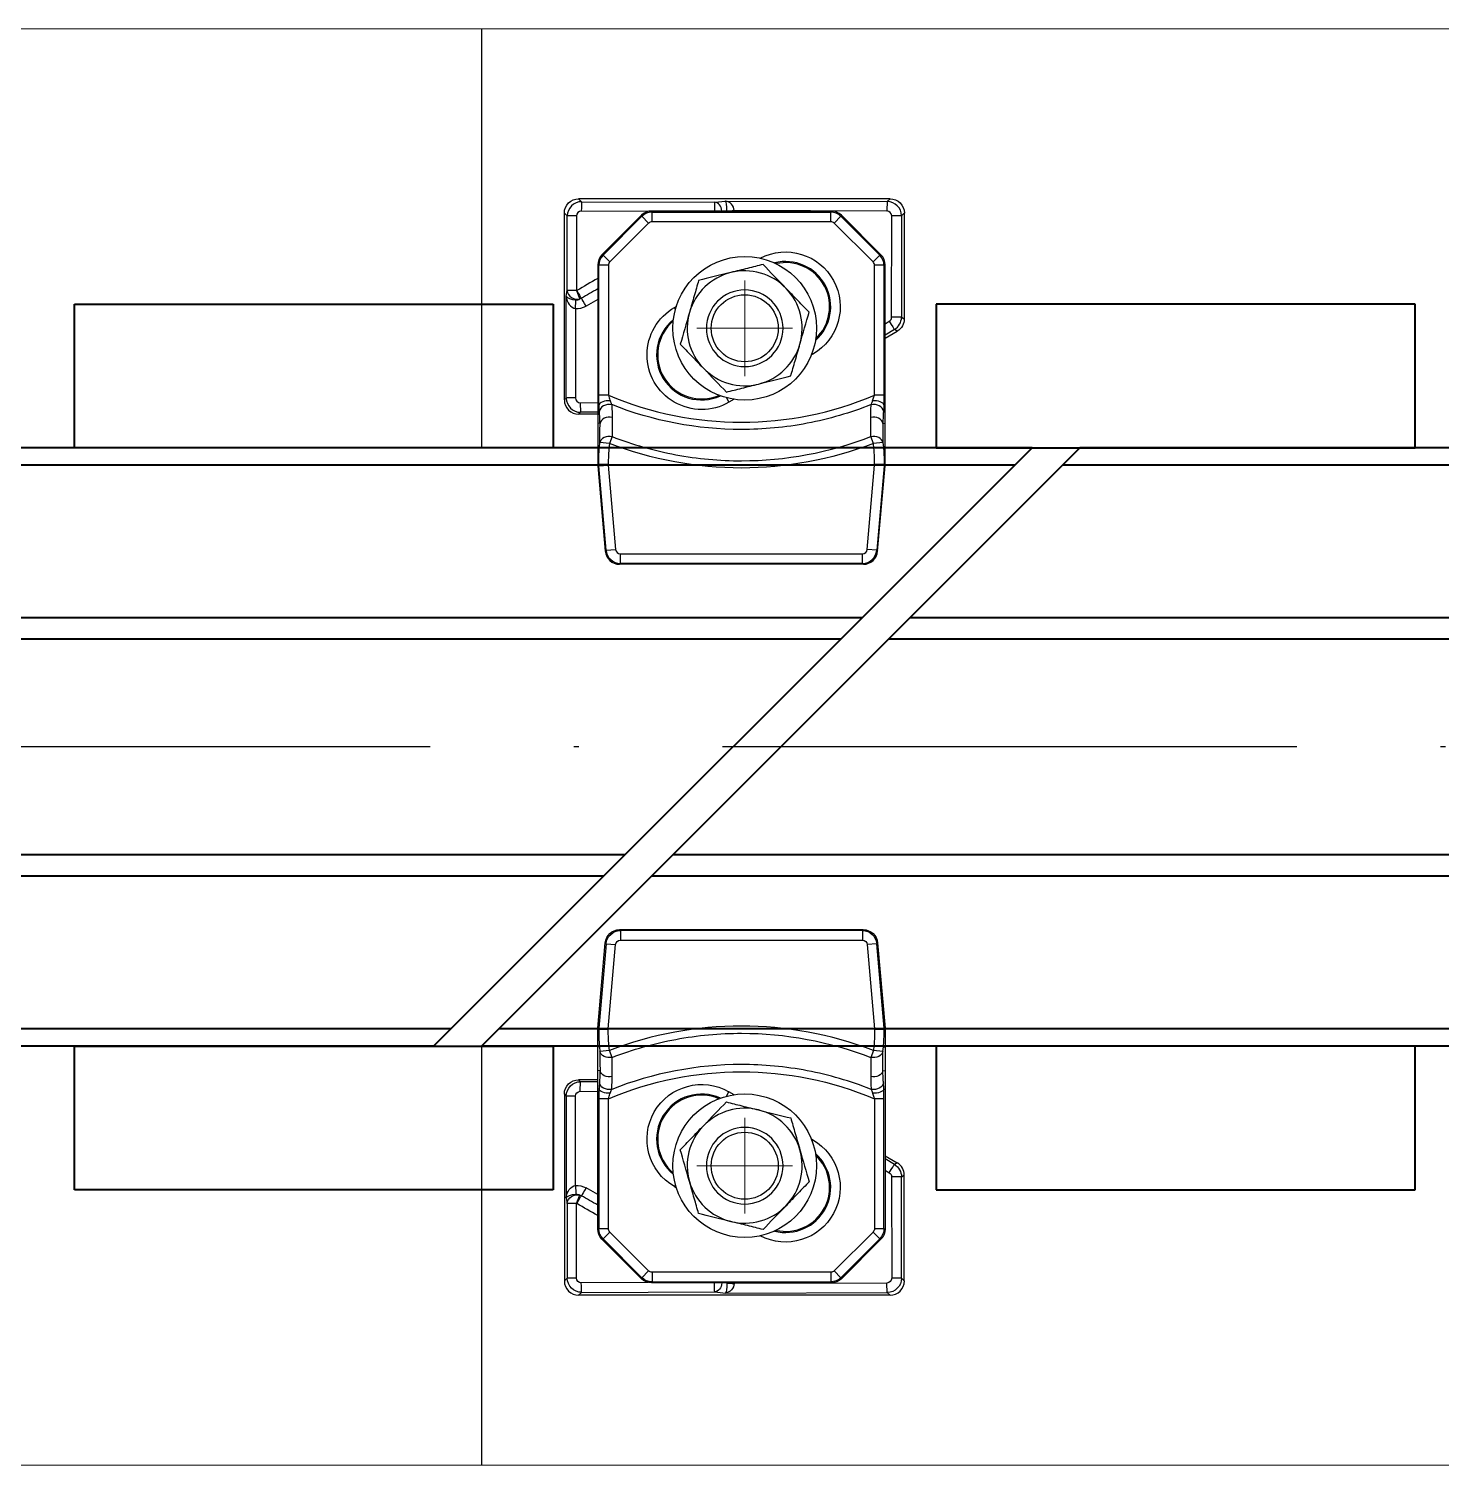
# Model space of a CAD drawing. Header units: centimetres. Extents: x 470464 to 524273, y 49611 to 59074.
# Drawn here: x 490090.29 to 490119.79, y 53542.56 to 53572.56 of the extents above; entities that cross this region are included whole.
import ezdxf

# ---------------------------------------------------------------- set-up
doc = ezdxf.new("R2010")
doc.units = ezdxf.units.CM
doc.header["$MEASUREMENT"] = 0
for name, pattern in [('1244_Aselsan_MIUM_3000$0$ACAD_ISO10W100', [18, 12, -3, 0, -3]), ('ACAD_ISO08W100', [36, 24, -3, 6, -3]), ('CHAIN', [0.3543, 0.2362, -0.0295, 0.0591, -0.0295]), ('XKITLINE00', [0])]:
    doc.linetypes.add(name, pattern=pattern)
for name, color, linetype, lineweight in [('1', 7, 'Continuous', 25), ('AAA_EKSEN', 1, 'ACAD_ISO08W100', 9), ('S-COLS-CONC', 4, 'Continuous', 40)]:
    doc.layers.add(name, color=color, linetype=linetype, lineweight=lineweight)

# ---------------------------------------------------------------- blocks, each defined once
blk = doc.blocks.new('K')
at = {"color": 2, "linetype": 'XKITLINE00', "lineweight": 0}
for p, q in [((490099.746, 45072.563), (490049.746, 45072.563)), ((490099.746, 45072.563), (490099.746, 45063.813)), ((490171.079, 45072.563), (490099.746, 45072.563)), ((490099.746, 45051.313), (490099.746, 45042.563)), ((490099.746, 45042.563), (490049.746, 45042.563)), ((490171.079, 45042.563), (490099.746, 45042.563))]:
    blk.add_line(p, q, dxfattribs=at)
at = {"color": 2}
for p, q in [((490099.746, 45072.563), (490099.746, 45063.813)), ((490099.746, 45051.313), (490099.746, 45042.563))]:
    blk.add_line(p, q, dxfattribs=at)
at = {"color": 2, "linetype": '1244_Aselsan_MIUM_3000$0$ACAD_ISO10W100'}
blk.add_line((490171.079, 45057.563), (490071.291, 45057.563), dxfattribs=at)
at = {"layer": '1', "color": 2, "linetype": 'Continuous'}
for p, q in [((490108.281, 45069.013), (490101.778, 45069.013)), ((490101.778, 45069.013), (490101.84, 45068.951)), ((490101.84, 45068.951), (490104.619, 45068.942)), ((490104.619, 45068.942), (490104.847, 45068.965)), ((490104.847, 45068.965), (490108.223, 45068.955)), ((490108.223, 45068.955), (490108.281, 45069.013)), ((490101.541, 45068.652), (490101.479, 45068.714)), ((490101.479, 45064.811), (490101.479, 45068.714)), ((490101.541, 45067.094), (490101.541, 45068.652)), ((490101.733, 45068.652), (490101.541, 45068.652)), ((490101.733, 45068.652), (490101.733, 45067.094)), ((490103.233, 45068.747), (490101.833, 45068.752)), ((490103.09, 45068.668), (490102.265, 45067.843)), ((490102.288, 45067.833), (490103.099, 45068.645)), ((490103.099, 45068.645), (490103.09, 45068.668)), ((490103.24, 45068.504), (490103.099, 45068.645)), ((490107.053, 45068.755), (490103.301, 45068.755)), ((490103.301, 45068.755), (490103.311, 45068.732)), ((490103.311, 45068.732), (490107.044, 45068.732)), ((490103.311, 45068.533), (490103.311, 45068.732)), ((490108.216, 45068.756), (490105.028, 45068.766)), ((490107.044, 45068.732), (490107.054, 45068.755)), ((490107.044, 45068.533), (490107.044, 45068.732)), ((490107.114, 45068.504), (490107.255, 45068.645)), ((490107.265, 45068.668), (490107.255, 45068.645)), ((490107.255, 45068.645), (490108.067, 45067.833)), ((490108.09, 45067.843), (490107.265, 45068.668)), ((490108.314, 45066.539), (490108.315, 45068.656)), ((490108.521, 45068.655), (490108.52, 45066.538)), ((490108.579, 45068.714), (490108.521, 45068.655)), ((490108.579, 45068.714), (490108.579, 45066.504)), ((490103.24, 45068.504), (490102.429, 45067.692)), ((490107.044, 45068.533), (490103.311, 45068.533)), ((490107.926, 45067.692), (490107.114, 45068.504)), ((490102.265, 45067.843), (490102.288, 45067.833)), ((490102.429, 45067.692), (490102.288, 45067.833)), ((490107.926, 45067.692), (490108.067, 45067.833)), ((490108.067, 45067.833), (490108.09, 45067.843)), ((490102.177, 45067.631), (490102.177, 45064.709)), ((490102.2, 45067.622), (490102.177, 45067.631)), ((490102.4, 45067.622), (490102.2, 45067.622)), ((490102.2, 45064.908), (490102.2, 45067.622)), ((490102.4, 45067.622), (490102.4, 45064.908)), ((490108.154, 45067.622), (490107.955, 45067.622)), ((490107.955, 45064.908), (490107.955, 45067.622)), ((490108.177, 45067.631), (490108.154, 45067.622)), ((490108.154, 45067.622), (490108.154, 45064.908)), ((490108.177, 45064.709), (490108.177, 45067.631)), ((490101.518, 45066.976), (490101.541, 45067.094)), ((490101.519, 45064.851), (490101.518, 45066.976)), ((490101.733, 45067.094), (490101.541, 45067.094)), ((490102.177, 45066.911), (490101.932, 45066.771)), ((490101.711, 45066.72), (490101.711, 45064.852)), ((490103.779, 45066.744), (490103.818, 45066.766)), ((490103.8, 45066.708), (490103.779, 45066.744)), ((490108.52, 45066.538), (490108.579, 45066.504)), ((490108.177, 45066.402), (490108.265, 45066.453)), ((490108.372, 45066.28), (490108.177, 45066.166)), ((490108.177, 45066.099), (490108.431, 45066.246)), ((490108.431, 45066.246), (490108.372, 45066.28)), ((490106.667, 45065.767), (490106.639, 45065.751)), ((490106.667, 45065.767), (490106.654, 45065.79)), ((490101.479, 45064.811), (490101.519, 45064.851)), ((490101.811, 45064.753), (490102.177, 45064.754)), ((490102.4, 45064.908), (490102.2, 45064.908)), ((490104.862, 45064.857), (490104.917, 45064.762)), ((490105.023, 45064.824), (490104.917, 45064.762)), ((490108.154, 45064.908), (490107.955, 45064.908)), ((490101.818, 45064.553), (490101.778, 45064.513)), ((490102.177, 45064.513), (490101.778, 45064.513)), ((490102.177, 45064.554), (490101.818, 45064.553)), ((490102.204, 45064.709), (490102.177, 45064.709)), ((490108.15, 45064.709), (490108.177, 45064.709)), ((490102.177, 45064.326), (490102.177, 45063.826)), ((490102.224, 45064.321), (490102.177, 45064.326)), ((490108.131, 45064.321), (490108.177, 45064.326)), ((490108.177, 45063.826), (490108.177, 45064.326)), ((490102.212, 45063.823), (490102.222, 45063.92)), ((490102.42, 45063.899), (490102.222, 45063.92)), ((490102.42, 45063.899), (490102.41, 45063.802)), ((490102.475, 45064.044), (490102.42, 45063.899)), ((490107.935, 45063.899), (490107.879, 45064.044)), ((490108.133, 45063.92), (490107.935, 45063.899)), ((490107.945, 45063.802), (490107.935, 45063.899)), ((490108.133, 45063.92), (490108.143, 45063.823)), ((490102.212, 45063.823), (490102.177, 45063.826)), ((490102.41, 45063.802), (490102.212, 45063.823)), ((490108.143, 45063.823), (490107.945, 45063.802)), ((490108.143, 45063.823), (490108.177, 45063.826)), ((490102.179, 45063.432), (490102.334, 45061.651)), ((490102.396, 45063.459), (490102.196, 45063.46)), ((490102.198, 45063.433), (490102.396, 45063.45)), ((490102.352, 45061.67), (490102.198, 45063.433)), ((490102.396, 45063.45), (490102.55, 45061.687)), ((490107.804, 45061.687), (490107.959, 45063.45)), ((490108.158, 45063.46), (490107.959, 45063.459)), ((490108.157, 45063.433), (490107.959, 45063.45)), ((490108.157, 45063.433), (490108.003, 45061.67)), ((490108.02, 45061.651), (490108.176, 45063.432)), ((490102.334, 45061.651), (490102.352, 45061.67)), ((490102.352, 45061.67), (490102.55, 45061.687)), ((490102.65, 45061.596), (490107.705, 45061.596)), ((490102.65, 45061.397), (490102.65, 45061.596)), ((490107.705, 45061.397), (490107.705, 45061.596)), ((490108.003, 45061.67), (490107.804, 45061.687)), ((490108.003, 45061.67), (490108.02, 45061.651)), ((490102.65, 45061.397), (490102.632, 45061.378)), ((490107.722, 45061.378), (490102.633, 45061.378)), ((490107.705, 45061.397), (490102.65, 45061.397)), ((490107.723, 45061.378), (490107.705, 45061.397)), ((490102.65, 45053.728), (490102.632, 45053.747)), ((490107.722, 45053.747), (490102.633, 45053.747)), ((490102.65, 45053.728), (490102.65, 45053.529)), ((490107.705, 45053.728), (490102.65, 45053.728)), ((490107.723, 45053.747), (490107.705, 45053.728)), ((490107.705, 45053.728), (490107.705, 45053.529)), ((490102.179, 45051.693), (490102.334, 45053.474)), ((490102.352, 45053.455), (490102.198, 45051.692)), ((490102.334, 45053.474), (490102.352, 45053.455)), ((490102.352, 45053.455), (490102.55, 45053.438)), ((490102.396, 45051.675), (490102.55, 45053.438)), ((490102.65, 45053.529), (490107.705, 45053.529)), ((490108.003, 45053.455), (490107.804, 45053.438)), ((490107.804, 45053.438), (490107.959, 45051.675)), ((490108.003, 45053.455), (490108.02, 45053.474)), ((490108.157, 45051.692), (490108.003, 45053.455)), ((490108.02, 45053.474), (490108.176, 45051.693)), ((490102.396, 45051.666), (490102.196, 45051.665)), ((490102.198, 45051.692), (490102.396, 45051.675)), ((490108.157, 45051.692), (490107.959, 45051.675)), ((490108.158, 45051.665), (490107.959, 45051.666)), ((490102.212, 45051.303), (490102.177, 45051.299)), ((490102.177, 45050.8), (490102.177, 45051.299)), ((490102.41, 45051.323), (490102.212, 45051.303)), ((490102.212, 45051.303), (490102.222, 45051.205)), ((490102.42, 45051.226), (490102.41, 45051.323)), ((490107.945, 45051.323), (490107.935, 45051.226)), ((490108.143, 45051.303), (490107.945, 45051.323)), ((490108.133, 45051.205), (490108.143, 45051.303)), ((490108.143, 45051.303), (490108.177, 45051.299)), ((490108.177, 45051.299), (490108.177, 45050.8)), ((490102.42, 45051.226), (490102.222, 45051.205)), ((490102.475, 45051.081), (490102.42, 45051.226)), ((490107.935, 45051.226), (490107.879, 45051.081)), ((490108.133, 45051.205), (490107.935, 45051.226)), ((490102.224, 45050.804), (490102.177, 45050.8)), ((490108.131, 45050.804), (490108.177, 45050.8)), ((490102.177, 45050.613), (490101.778, 45050.613)), ((490101.818, 45050.573), (490101.778, 45050.613)), ((490101.811, 45050.372), (490102.177, 45050.371)), ((490102.177, 45050.571), (490101.818, 45050.573)), ((490102.177, 45047.494), (490102.177, 45050.417)), ((490102.204, 45050.417), (490102.177, 45050.417)), ((490104.862, 45050.268), (490104.917, 45050.363)), ((490105.023, 45050.301), (490104.917, 45050.363)), ((490108.15, 45050.417), (490108.177, 45050.417)), ((490108.177, 45050.417), (490108.177, 45047.494)), ((490101.479, 45050.314), (490101.519, 45050.274)), ((490101.479, 45050.314), (490101.479, 45046.411)), ((490101.519, 45050.274), (490101.518, 45048.149)), ((490101.711, 45048.406), (490101.711, 45050.273)), ((490102.4, 45050.217), (490102.2, 45050.217)), ((490102.2, 45050.217), (490102.2, 45047.503)), ((490102.4, 45047.503), (490102.4, 45050.217)), ((490108.154, 45050.217), (490107.955, 45050.217)), ((490107.955, 45050.217), (490107.955, 45047.503)), ((490108.154, 45047.503), (490108.154, 45050.217)), ((490106.667, 45049.358), (490106.639, 45049.374)), ((490106.667, 45049.358), (490106.654, 45049.335)), ((490108.177, 45049.026), (490108.431, 45048.879)), ((490108.372, 45048.845), (490108.177, 45048.959)), ((490108.431, 45048.879), (490108.372, 45048.845)), ((490108.177, 45048.723), (490108.265, 45048.672)), ((490108.314, 45048.586), (490108.315, 45046.469)), ((490108.52, 45048.587), (490108.579, 45048.621)), ((490108.521, 45046.47), (490108.52, 45048.587)), ((490108.579, 45046.411), (490108.579, 45048.621)), ((490102.177, 45048.214), (490101.932, 45048.354)), ((490103.8, 45048.418), (490103.779, 45048.381)), ((490103.779, 45048.381), (490103.818, 45048.359)), ((490101.518, 45048.149), (490101.541, 45048.031)), ((490101.541, 45048.031), (490101.541, 45046.473)), ((490101.733, 45048.031), (490101.541, 45048.031)), ((490101.733, 45046.473), (490101.733, 45048.031)), ((490102.2, 45047.503), (490102.177, 45047.494)), ((490102.4, 45047.503), (490102.2, 45047.503)), ((490102.429, 45047.433), (490102.288, 45047.292)), ((490103.24, 45046.621), (490102.429, 45047.433)), ((490107.926, 45047.433), (490107.114, 45046.621)), ((490107.926, 45047.433), (490108.067, 45047.292)), ((490108.154, 45047.503), (490107.955, 45047.503)), ((490108.177, 45047.494), (490108.154, 45047.503)), ((490102.265, 45047.282), (490102.288, 45047.292)), ((490103.09, 45046.458), (490102.265, 45047.282)), ((490102.288, 45047.292), (490103.099, 45046.48)), ((490107.255, 45046.48), (490108.067, 45047.292)), ((490108.09, 45047.282), (490107.265, 45046.458)), ((490108.067, 45047.292), (490108.09, 45047.282)), ((490101.541, 45046.473), (490101.479, 45046.411)), ((490101.733, 45046.473), (490101.541, 45046.473)), ((490103.099, 45046.48), (490103.09, 45046.457)), ((490103.24, 45046.621), (490103.099, 45046.48)), ((490107.044, 45046.592), (490103.311, 45046.592)), ((490103.311, 45046.592), (490103.311, 45046.393)), ((490107.044, 45046.592), (490107.044, 45046.393)), ((490107.114, 45046.621), (490107.255, 45046.48)), ((490107.265, 45046.457), (490107.255, 45046.48)), ((490108.579, 45046.411), (490108.521, 45046.47)), ((490101.778, 45046.113), (490101.84, 45046.174)), ((490103.233, 45046.378), (490101.833, 45046.374)), ((490101.84, 45046.174), (490104.619, 45046.183)), ((490103.301, 45046.37), (490103.311, 45046.393)), ((490107.053, 45046.37), (490103.301, 45046.37)), ((490103.311, 45046.393), (490107.044, 45046.393)), ((490104.619, 45046.183), (490104.847, 45046.16)), ((490104.847, 45046.16), (490108.223, 45046.171)), ((490108.216, 45046.369), (490105.028, 45046.359)), ((490107.044, 45046.393), (490107.054, 45046.37)), ((490108.223, 45046.171), (490108.281, 45046.113)), ((490108.281, 45046.113), (490101.778, 45046.113))]:
    blk.add_line(p, q, dxfattribs=at)
for centre, radius in [((490105.246, 45066.307), 1.5), ((490105.246, 45066.307), 0.7), ((490105.246, 45048.818), 1.5), ((490105.246, 45048.818), 0.7)]:
    blk.add_circle(centre, radius, dxfattribs=at)
at = {"layer": '1', "color": 2, "linetype": 'Continuous', "extrusion": (0, 0, -1)}
for centre in [(-490105.246, 45066.307), (-490105.246, 45048.818)]:
    blk.add_circle(centre, 0.8, dxfattribs=at)
for centre, start, end in [((-490106.098, 45066.758), 62.5283, 240.1461), ((-490104.348, 45065.753), 240.1461, 60.1461), ((-490104.348, 45049.372), 299.8539, 119.8539), ((-490106.098, 45048.367), 119.8539, 297.4717)]:
    blk.add_arc(centre, 1.142, start, end, dxfattribs=at)
at = {"layer": '1', "color": 2, "linetype": 'Continuous'}
for centre, radius, start, end in [((490105.246, 45066.307), 1.2, 104, 164), ((490105.246, 45066.307), 1.2, 44, 104), ((490106.098, 45066.758), 0.943, 311.537, 104.1742), ((490106.098, 45066.758), 0.92, 313.323, 102.3911), ((490105.246, 45066.307), 1.2, 344, 44), ((490105.246, 45066.307), 1.2, 164, 224), ((490104.348, 45065.753), 0.943, 128.8258, 294.5326), ((490104.348, 45065.753), 0.92, 130.2855, 293.0729), ((490105.246, 45066.307), 1.2, 284, 344), ((490105.246, 45066.307), 1.2, 224, 284), ((490104.348, 45049.372), 0.943, 65.4674, 231.1742), ((490104.348, 45049.372), 0.92, 66.9271, 229.7145), ((490105.246, 45048.818), 1.2, 76, 136), ((490105.246, 45048.818), 1.2, 16, 76), ((490105.246, 45048.818), 1.2, 136, 196), ((490105.246, 45048.818), 1.2, 316, 16), ((490106.098, 45048.367), 0.943, 255.8258, 48.463), ((490106.098, 45048.367), 0.92, 257.6089, 46.677), ((490105.246, 45048.818), 1.2, 196, 256), ((490105.246, 45048.818), 1.2, 256, 316)]:
    blk.add_arc(centre, radius, start, end, dxfattribs=at)
at = {"layer": '1', "color": 2, "linetype": 'Continuous', "extrusion": (0, 0, -1)}
for centre, major_axis, ratio, start_param, end_param in [((490101.781, 45068.711), (0.214, -0.214), 0.992433, 2.359993, 3.923193), ((490108.278, 45068.711), (0.214, 0.214), 0.992433, 5.501585, 7.064785), ((490108.278, 45066.506), (0.261, -0.15), 0.994945, 5.763279, 6.803091), ((490105.177, 45072.456), (0, -9.067), 0.918737, 5.945855, 6.620515), ((490102.634, 45053.446), (0.204, -0.222), 0.995811, 2.403309, 3.879876), ((490102.65, 45053.429), (0.221, 0.203), 0.997694, 3.974105, 5.450673), ((490107.705, 45053.429), (0.221, -0.203), 0.997694, 3.974105, 5.450673), ((490107.721, 45053.446), (0.204, 0.222), 0.995811, 5.544902, 7.021469), ((490102.65, 45053.429), (0.068, -0.0742), 0.993033, 2.403309, 3.879876), ((490107.705, 45053.429), (-0.068, -0.0742), 0.993033, 2.403309, 3.879876), ((490102.42, 45051.226), (0.2, 0.001), 0.752836, 1.294298, 3.008789), ((490105.177, 45042.376), (0, 8.405), 0.918737, 5.915201, 6.65117), ((490107.935, 45051.226), (0.2, -0.001), 0.752836, 0.132804, 1.847295), ((490102.422, 45050.825), (0.2, 0.001), 0.752479, 1.288631, 3.008872), ((490107.933, 45050.825), (0.2, -0.001), 0.752479, 0.132721, 1.852962), ((490101.781, 45050.311), (0.214, -0.214), 0.992433, 2.359993, 3.923193), ((490101.819, 45050.273), (0.267, 0.138), 0.998031, 3.623062, 5.186262), ((490101.812, 45050.272), (0.0819, -0.0592), 0.989251, 2.52068, 4.08388), ((490101.818, 45050.373), (0.001, 0.2), 0.034627, 4.708031, 6.195866), ((490102.404, 45050.417), (0.2, -0.008), 0.422896, 1.380478, 3.045264), ((490102.411, 45050.557), (0.199, -0.014), 0.74106, 1.22626, 3.011378), ((490107.944, 45050.557), (0.199, 0.014), 0.74106, 0.130215, 1.915333), ((490107.951, 45050.417), (0.2, 0.008), 0.422896, 0.096328, 1.761115), ((490101.718, 45050.274), (-0.2, 0), 0.004269, 4.747034, 6.195918), ((490108.272, 45048.673), (0.101, 0.173), 0.027764, 4.691233, 6.195885), ((490108.221, 45048.586), (0.128, -0.271), 0.997202, 4.110755, 5.150568), ((490108.214, 45048.586), (0.0667, 0.0748), 0.997721, 6.084759, 7.124571), ((490108.321, 45048.587), (0.2, 0), 0.004243, 0.087267, 1.605444), ((490101.718, 45048.149), (0.042, 0.256), 0.76271, 4.58737, 6.036255), ((490101.76, 45047.968), (0.115, -0.426), 0.905428, 3.310168, 3.875491), ((490101.704, 45048.405), (-0.016, 0.199), 0.034866, 1.569261, 2.70958), ((490101.926, 45048.353), (0.099, 0.174), 0.027964, 1.549906, 2.758993), ((490101.718, 45048.149), (0.201, 0.012), 0.369521, 3.302192, 4.751077), ((490101.74, 45048.031), (0.196, 0.038), 0.907507, 3.350606, 5.211047), ((490101.753, 45047.967), (0.061, -0.253), 0.768803, 3.289543, 3.701099), ((490101.74, 45048.031), (0.071, 0.187), 0.032625, 4.699988, 5.905162), ((490101.745, 45048.029), (0.099, 0.174), 0.030283, 4.695034, 5.900559), ((490154.983, 45018.005), (148.541, -84.962), 0.002337, 1.9329, 1.936067), ((490154.988, 45018.006), (148.546, -84.96), 0.001169, 1.933599, 1.936064), ((490102.478, 45047.494), (0.278, 0.115), 0.997326, 2.750469, 3.532716), ((490102.5, 45047.504), (0.115, -0.277), 0.998522, 1.179673, 1.96192), ((490102.5, 45047.504), (-0.0928, -0.0384), 0.995546, 5.892062, 6.674309), ((490107.855, 45047.504), (0.0928, -0.0384), 0.995546, 5.892062, 6.674309), ((490107.855, 45047.504), (0.115, 0.277), 0.998522, 1.179673, 1.96192), ((490107.877, 45047.494), (0.278, -0.115), 0.997326, 5.892062, 6.674309), ((490101.841, 45046.474), (0.266, -0.139), 0.998207, 1.09196, 2.65516), ((490101.834, 45046.474), (0.0807, 0.0609), 0.988978, 2.219923, 3.783123), ((490103.302, 45046.671), (0.115, 0.278), 0.997326, 2.750469, 3.532716), ((490103.311, 45046.693), (0.277, -0.115), 0.998522, 1.179673, 1.96192), ((490103.311, 45046.693), (-0.0384, -0.0928), 0.995546, 5.892062, 6.674309), ((490107.044, 45046.693), (-0.0384, 0.0928), 0.995546, 2.750469, 3.532716), ((490107.044, 45046.693), (0.277, 0.115), 0.998522, 1.179673, 1.96192), ((490107.053, 45046.671), (0.115, -0.278), 0.997326, 5.892062, 6.674309), ((490108.215, 45046.469), (0.0469, -0.0889), 0.994028, 5.200197, 6.763397), ((490108.222, 45046.47), (0.175, 0.243), 0.996422, 0.949848, 2.513048), ((490108.322, 45046.47), (0.2, 0), 0.004243, 0.087267, 1.605444), ((490101.84, 45046.374), (-0.001, 0.2), 0.034899, 3.228912, 4.712496), ((490104.619, 45046.382), (-0.001, 0.2), 0.034899, 3.228912, 4.651252), ((490104.619, 45046.382), (-0.02, -0.199), 0.74823, 4.69971, 6.151435), ((490104.847, 45046.36), (0.003, 0.201), 0.124494, 1.540952, 3.020281), ((490104.847, 45046.36), (0.076, 0.188), 0.878606, 1.230281, 2.70961), ((490105.021, 45046.358), (0.2, -0.008), 0.005639, 3.866293, 4.746837), ((490104.511, 45046.394), (0.516, -0.056), 0.770786, 6.203754, 6.230389), ((490108.223, 45046.37), (0.001, -0.2), 0.034652, 0.087319, 1.566648)]:
    blk.add_ellipse(centre, major_axis=major_axis, ratio=ratio, start_param=start_param, end_param=end_param, dxfattribs=at)
at = {"layer": '1', "color": 2, "linetype": 'Continuous'}
for centre, major_axis, ratio, start_param, end_param in [((490101.841, 45068.651), (0.266, 0.139), 0.998207, 1.09196, 2.65516), ((490101.84, 45068.752), (-0.001, -0.2), 0.034899, 3.228912, 4.712496), ((490104.619, 45068.743), (-0.001, -0.2), 0.034899, 3.228912, 4.651252), ((490104.619, 45068.743), (-0.02, 0.199), 0.74823, 4.69971, 6.151435), ((490104.847, 45068.766), (0.076, -0.188), 0.878606, 1.230281, 2.70961), ((490104.847, 45068.766), (0.003, -0.201), 0.124494, 1.540952, 3.020281), ((490108.223, 45068.755), (0.001, 0.2), 0.034652, 0.087319, 1.566648), ((490108.222, 45068.655), (0.175, -0.243), 0.996422, 0.949848, 2.513048), ((490101.834, 45068.651), (0.0807, -0.0609), 0.988978, 2.219923, 3.783123), ((490103.302, 45068.455), (0.115, -0.278), 0.997326, 2.750469, 3.532716), ((490103.311, 45068.433), (0.277, 0.115), 0.998522, 1.179673, 1.96192), ((490105.021, 45068.767), (0.2, 0.008), 0.005639, 3.866293, 4.746837), ((490104.511, 45068.731), (0.516, 0.056), 0.770786, 6.203754, 6.230389), ((490107.044, 45068.433), (0.277, -0.115), 0.998522, 1.179673, 1.96192), ((490107.053, 45068.455), (0.115, 0.278), 0.997326, 5.892062, 6.674309), ((490108.215, 45068.656), (0.0469, 0.0889), 0.994028, 5.200197, 6.763397), ((490108.322, 45068.655), (0.2, 0), 0.004243, 0.087267, 1.605444), ((490103.311, 45068.433), (-0.0384, 0.0928), 0.995546, 5.892062, 6.674309), ((490107.044, 45068.433), (-0.0384, -0.0928), 0.995546, 2.750469, 3.532716), ((490102.478, 45067.631), (0.278, -0.115), 0.997326, 2.750469, 3.532716), ((490102.5, 45067.622), (0.115, 0.277), 0.998522, 1.179673, 1.96192), ((490107.855, 45067.622), (0.115, -0.277), 0.998522, 1.179673, 1.96192), ((490107.877, 45067.631), (0.278, 0.115), 0.997326, 5.892062, 6.674309), ((490102.5, 45067.622), (-0.0928, 0.0384), 0.995546, 5.892062, 6.674309), ((490107.855, 45067.622), (0.0928, 0.0384), 0.995546, 5.892062, 6.674309), ((490154.983, 45097.12), (148.541, 84.962), 0.002337, 1.9329, 1.936067), ((490101.718, 45066.976), (0.042, -0.256), 0.76271, 4.58737, 6.036255), ((490101.718, 45066.976), (0.201, -0.012), 0.369521, 3.302192, 4.751077), ((490101.74, 45067.094), (0.196, -0.038), 0.907507, 3.350606, 5.211047), ((490101.704, 45066.72), (-0.016, -0.199), 0.034866, 1.569261, 2.70958), ((490101.753, 45067.158), (0.061, 0.253), 0.768803, 3.289543, 3.701099), ((490101.74, 45067.094), (0.071, -0.187), 0.032625, 4.699988, 5.905162), ((490101.745, 45067.096), (0.099, -0.174), 0.030283, 4.695034, 5.900559), ((490154.988, 45097.119), (148.546, 84.96), 0.001169, 1.933599, 1.936064), ((490101.926, 45066.772), (0.099, -0.174), 0.027964, 1.549906, 2.758993), ((490101.76, 45067.157), (0.115, 0.426), 0.905428, 3.310168, 3.875491), ((490108.214, 45066.54), (0.0667, -0.0748), 0.997721, 6.084759, 7.124571), ((490108.321, 45066.538), (0.2, 0), 0.004243, 0.087267, 1.605444), ((490108.221, 45066.539), (0.128, 0.271), 0.997202, 4.110755, 5.150568), ((490108.272, 45066.452), (0.101, -0.173), 0.027764, 4.691233, 6.195885), ((490101.781, 45064.814), (0.214, 0.214), 0.992433, 2.359993, 3.923193), ((490101.718, 45064.851), (-0.2, 0), 0.004269, 4.747034, 6.195918), ((490101.819, 45064.852), (0.267, -0.138), 0.998031, 3.623062, 5.186262), ((490101.812, 45064.853), (0.0819, 0.0592), 0.989251, 2.52068, 4.08388), ((490101.818, 45064.752), (0.001, -0.2), 0.034627, 4.708031, 6.195866), ((490102.404, 45064.709), (0.2, 0.008), 0.422896, 1.380478, 3.045264), ((490105.177, 45072.75), (0, -8.405), 0.918737, 5.915201, 6.65117), ((490107.951, 45064.709), (0.2, -0.008), 0.422896, 0.096328, 1.761115), ((490102.411, 45064.568), (0.199, 0.014), 0.74106, 1.22626, 3.011378), ((490102.422, 45064.3), (0.2, -0.001), 0.752479, 1.288631, 3.008872), ((490107.933, 45064.3), (0.2, 0.001), 0.752479, 0.132721, 1.852962), ((490107.944, 45064.568), (0.199, -0.014), 0.74106, 0.130215, 1.915333), ((490102.42, 45063.899), (0.2, -0.001), 0.752836, 1.294298, 3.008789), ((490107.935, 45063.899), (0.2, 0.001), 0.752836, 0.132804, 1.847295), ((490102.634, 45061.679), (0.204, 0.222), 0.995811, 2.403309, 3.879876), ((490102.65, 45061.697), (0.221, -0.203), 0.997694, 3.974105, 5.450673), ((490102.65, 45061.697), (0.068, 0.0742), 0.993033, 2.403309, 3.879876), ((490107.705, 45061.697), (-0.068, 0.0742), 0.993033, 2.403309, 3.879876), ((490107.705, 45061.697), (0.221, 0.203), 0.997694, 3.974105, 5.450673), ((490107.721, 45061.679), (0.204, -0.222), 0.995811, 5.544902, 7.021469), ((490105.177, 45042.669), (0, 9.067), 0.918737, 5.945855, 6.620515), ((490108.278, 45048.619), (0.261, 0.15), 0.994945, 5.763279, 6.803091), ((490101.781, 45046.414), (0.214, 0.214), 0.992433, 2.359993, 3.923193), ((490108.278, 45046.414), (0.214, -0.214), 0.992433, 5.501585, 7.064785)]:
    blk.add_ellipse(centre, major_axis=major_axis, ratio=ratio, start_param=start_param, end_param=end_param, dxfattribs=at)
for points, weights in [([(490103.09, 45068.668), (490103.09, 45068.668), (490103.09, 45068.668)], [0.500000031836, 0.499999968164, 0.500000031836]), ([(490103.301, 45068.755), (490103.301, 45068.755), (490103.301, 45068.755)], [0.500000031229, 0.499999968771, 0.500000031229]), ([(490107.054, 45068.755), (490107.053, 45068.755), (490107.053, 45068.755)], [0.500000031722, 0.499999968278, 0.500000031722]), ([(490107.265, 45068.668), (490107.265, 45068.668), (490107.265, 45068.668)], [0.500000032004, 0.499999967996, 0.500000032004]), ([(490102.265, 45067.843), (490102.265, 45067.843), (490102.265, 45067.843)], [0.500000031966, 0.499999968034, 0.500000031966]), ([(490108.09, 45067.843), (490108.09, 45067.843), (490108.09, 45067.843)], [0.500000032286, 0.499999967714, 0.500000032286]), ([(490102.177, 45067.631), (490102.177, 45067.631), (490102.177, 45067.631)], [0.500000031519, 0.499999968481, 0.500000031519]), ([(490108.177, 45067.631), (490108.177, 45067.631), (490108.177, 45067.631)], [0.500000031564, 0.499999968436, 0.500000031564]), ([(490102.334, 45061.651), (490102.334, 45061.651), (490102.334, 45061.651)], [0.500000154962, 0.499999845038, 0.500000154962]), ([(490108.02, 45061.651), (490108.02, 45061.651), (490108.02, 45061.651)], [0.500000154951, 0.499999845049, 0.500000154951]), ([(490102.632, 45061.378), (490102.632, 45061.378), (490102.633, 45061.378)], [0.500000154938, 0.499999845062, 0.500000154938]), ([(490107.722, 45061.378), (490107.722, 45061.378), (490107.723, 45061.378)], [0.500000154953, 0.499999845047, 0.500000154953]), ([(490102.632, 45053.747), (490102.632, 45053.747), (490102.633, 45053.747)], [0.500000154938, 0.499999845062, 0.500000154938]), ([(490107.722, 45053.747), (490107.722, 45053.747), (490107.723, 45053.747)], [0.500000154953, 0.499999845047, 0.500000154953]), ([(490102.334, 45053.474), (490102.334, 45053.474), (490102.334, 45053.474)], [0.500000154962, 0.499999845038, 0.500000154962]), ([(490108.02, 45053.474), (490108.02, 45053.474), (490108.02, 45053.474)], [0.500000154951, 0.499999845049, 0.500000154951]), ([(490102.177, 45047.494), (490102.177, 45047.494), (490102.177, 45047.494)], [0.500000031519, 0.499999968481, 0.500000031519]), ([(490108.177, 45047.494), (490108.177, 45047.494), (490108.177, 45047.494)], [0.500000031564, 0.499999968436, 0.500000031564]), ([(490102.265, 45047.282), (490102.265, 45047.282), (490102.265, 45047.282)], [0.500000031966, 0.499999968034, 0.500000031966]), ([(490108.09, 45047.282), (490108.09, 45047.282), (490108.09, 45047.282)], [0.500000032286, 0.499999967714, 0.500000032286]), ([(490103.09, 45046.457), (490103.09, 45046.458), (490103.09, 45046.458)], [0.500000031836, 0.499999968164, 0.500000031836]), ([(490107.265, 45046.458), (490107.265, 45046.458), (490107.265, 45046.457)], [0.500000032004, 0.499999967996, 0.500000032004]), ([(490103.301, 45046.37), (490103.301, 45046.37), (490103.301, 45046.37)], [0.500000031229, 0.499999968771, 0.500000031229]), ([(490107.054, 45046.37), (490107.053, 45046.37), (490107.053, 45046.37)], [0.500000031722, 0.499999968278, 0.500000031722])]:
    blk.add_rational_spline(points, weights, degree=2, dxfattribs=at)
for points in [[(490104.955, 45067.472), (490104.721, 45067.413), (490104.492, 45067.356), (490104.283, 45067.304)], [(490106.109, 45067.141), (490105.941, 45067.315), (490105.777, 45067.485), (490105.628, 45067.639)], [(490101.733, 45067.094), (490101.735, 45067.094), (490101.736, 45067.095), (490101.738, 45067.096)], [(490101.835, 45066.934), (490101.825, 45066.928), (490101.815, 45066.923), (490101.804, 45066.919)], [(490104.092, 45066.638), (490104.025, 45066.405), (490103.96, 45066.179), (490103.901, 45065.972)], [(490106.399, 45065.977), (490106.466, 45066.209), (490106.531, 45066.436), (490106.59, 45066.642)], [(490104.382, 45065.474), (490104.551, 45065.3), (490104.714, 45065.13), (490104.864, 45064.975)], [(490105.536, 45065.143), (490105.771, 45065.201), (490106, 45065.259), (490106.208, 45065.311)], [(490102.204, 45064.709), (490102.202, 45064.771), (490102.2, 45064.838), (490102.2, 45064.908)], [(490102.222, 45063.92), (490102.223, 45064.054), (490102.223, 45064.187), (490102.224, 45064.321)], [(490108.131, 45064.321), (490108.132, 45064.187), (490108.132, 45064.054), (490108.133, 45063.92)], [(490102.177, 45063.459), (490102.184, 45063.459), (490102.19, 45063.46), (490102.196, 45063.46)], [(490102.177, 45063.458), (490102.177, 45063.459), (490102.177, 45063.459), (490102.177, 45063.459)], [(490102.179, 45063.433), (490102.178, 45063.441), (490102.177, 45063.45), (490102.177, 45063.458)], [(490102.198, 45063.433), (490102.191, 45063.433), (490102.185, 45063.432), (490102.179, 45063.432)], [(490102.179, 45063.432), (490102.179, 45063.432), (490102.179, 45063.432), (490102.179, 45063.433)], [(490102.198, 45063.433), (490102.197, 45063.442), (490102.196, 45063.451), (490102.196, 45063.46)], [(490102.396, 45063.459), (490102.396, 45063.456), (490102.396, 45063.453), (490102.396, 45063.45)], [(490107.959, 45063.45), (490107.959, 45063.453), (490107.959, 45063.456), (490107.959, 45063.459)], [(490108.158, 45063.46), (490108.158, 45063.451), (490108.158, 45063.442), (490108.157, 45063.433)], [(490108.158, 45063.46), (490108.165, 45063.46), (490108.171, 45063.459), (490108.177, 45063.459)], [(490108.177, 45063.458), (490108.177, 45063.45), (490108.177, 45063.441), (490108.176, 45063.433)], [(490108.176, 45063.433), (490108.176, 45063.432), (490108.176, 45063.432), (490108.176, 45063.432)], [(490108.177, 45063.459), (490108.177, 45063.459), (490108.177, 45063.459), (490108.177, 45063.458)], [(490102.179, 45051.693), (490102.178, 45051.684), (490102.177, 45051.676), (490102.177, 45051.667)], [(490102.177, 45051.667), (490102.177, 45051.667), (490102.177, 45051.666), (490102.177, 45051.666)], [(490102.177, 45051.666), (490102.184, 45051.666), (490102.19, 45051.665), (490102.196, 45051.665)], [(490102.198, 45051.692), (490102.191, 45051.692), (490102.185, 45051.693), (490102.179, 45051.693)], [(490102.179, 45051.693), (490102.179, 45051.693), (490102.179, 45051.693), (490102.179, 45051.693)], [(490102.198, 45051.692), (490102.197, 45051.683), (490102.196, 45051.674), (490102.196, 45051.665)], [(490102.396, 45051.666), (490102.396, 45051.669), (490102.396, 45051.672), (490102.396, 45051.675)], [(490107.959, 45051.675), (490107.959, 45051.672), (490107.959, 45051.669), (490107.959, 45051.666)], [(490108.158, 45051.665), (490108.158, 45051.674), (490108.158, 45051.683), (490108.157, 45051.692)], [(490108.158, 45051.665), (490108.165, 45051.665), (490108.171, 45051.666), (490108.177, 45051.666)], [(490108.177, 45051.667), (490108.177, 45051.676), (490108.177, 45051.684), (490108.176, 45051.693)], [(490108.176, 45051.693), (490108.176, 45051.693), (490108.176, 45051.693), (490108.176, 45051.693)], [(490108.177, 45051.666), (490108.177, 45051.666), (490108.177, 45051.667), (490108.177, 45051.667)], [(490102.222, 45051.205), (490102.223, 45051.072), (490102.223, 45050.938), (490102.224, 45050.804)], [(490108.131, 45050.804), (490108.132, 45050.938), (490108.132, 45051.072), (490108.133, 45051.205)], [(490102.204, 45050.417), (490102.202, 45050.354), (490102.2, 45050.287), (490102.2, 45050.217)], [(490104.382, 45049.651), (490104.551, 45049.826), (490104.714, 45049.995), (490104.864, 45050.15)], [(490105.536, 45049.982), (490105.771, 45049.924), (490106, 45049.867), (490106.208, 45049.815)], [(490104.092, 45048.487), (490104.025, 45048.72), (490103.96, 45048.946), (490103.901, 45049.153)], [(490106.399, 45049.149), (490106.466, 45048.916), (490106.531, 45048.689), (490106.59, 45048.483)], [(490101.733, 45048.031), (490101.735, 45048.031), (490101.736, 45048.03), (490101.738, 45048.029)], [(490101.835, 45048.191), (490101.825, 45048.197), (490101.815, 45048.202), (490101.804, 45048.206)], [(490106.109, 45047.984), (490105.941, 45047.81), (490105.777, 45047.641), (490105.628, 45047.486)], [(490104.955, 45047.654), (490104.721, 45047.712), (490104.492, 45047.769), (490104.283, 45047.821)]]:
    blk.add_open_spline(points, degree=3, dxfattribs=at)
for points, knots in [([(490105.628, 45067.639), (490105.523, 45067.613), (490105.416, 45067.586), (490105.193, 45067.531), (490105.074, 45067.501), (490104.955, 45067.472)], [0, 0, 0, 0, 0.5, 0.5, 1, 1, 1, 1]), ([(490104.283, 45067.304), (490104.253, 45067.201), (490104.223, 45067.094), (490104.16, 45066.873), (490104.126, 45066.755), (490104.092, 45066.638)], [0, 0, 0, 0, 0.5, 0.5, 1, 1, 1, 1]), ([(490106.59, 45066.642), (490106.515, 45066.72), (490106.439, 45066.799), (490106.279, 45066.965), (490106.193, 45067.053), (490106.109, 45067.141)], [0, 0, 0, 0, 0.5, 0.5, 1, 1, 1, 1]), ([(490103.901, 45065.972), (490103.976, 45065.895), (490104.053, 45065.815), (490104.213, 45065.65), (490104.298, 45065.561), (490104.382, 45065.474)], [0, 0, 0, 0, 0.5, 0.5, 1, 1, 1, 1]), ([(490106.208, 45065.311), (490106.238, 45065.414), (490106.268, 45065.52), (490106.332, 45065.741), (490106.366, 45065.859), (490106.399, 45065.977)], [0, 0, 0, 0, 0.5, 0.5, 1, 1, 1, 1]), ([(490104.864, 45064.975), (490104.968, 45065.001), (490105.075, 45065.028), (490105.299, 45065.084), (490105.418, 45065.113), (490105.536, 45065.143)], [0, 0, 0, 0, 0.5, 0.5, 1, 1, 1, 1]), ([(490102.4, 45064.908), (490102.41, 45064.874), (490102.421, 45064.84), (490102.434, 45064.804), (490102.436, 45064.798), (490102.438, 45064.793)], [0, 0, 0, 0, 0.858601, 0.858601, 1, 1, 1, 1]), ([(490102.438, 45064.793), (490102.447, 45064.768), (490102.456, 45064.743), (490102.466, 45064.719), (490102.467, 45064.715), (490102.468, 45064.712)], [0, 0, 0, 0, 0.863107, 0.863107, 1, 1, 1, 1]), ([(490107.887, 45064.712), (490107.895, 45064.732), (490107.903, 45064.756), (490107.914, 45064.785), (490107.915, 45064.789), (490107.917, 45064.793)], [0, 0, 0, 0, 0.864692, 0.864692, 1, 1, 1, 1]), ([(490107.917, 45064.793), (490107.926, 45064.819), (490107.935, 45064.846), (490107.944, 45064.874), (490107.945, 45064.875), (490107.948, 45064.887), (490107.952, 45064.897), (490107.955, 45064.908)], [0, 0, 0, 0, 0.704482, 0.704482, 0.731136, 0.731136, 1, 1, 1, 1]), ([(490108.154, 45064.908), (490108.154, 45064.889), (490108.154, 45064.871), (490108.154, 45064.853), (490108.154, 45064.803), (490108.152, 45064.754), (490108.15, 45064.709)], [0, 0, 0, 0, 0.267342, 0.267342, 0.267342, 1, 1, 1, 1]), ([(490102.177, 45064.709), (490102.177, 45064.672), (490102.177, 45064.599), (490102.177, 45064.496), (490102.177, 45064.401), (490102.177, 45064.351), (490102.177, 45064.326)], [0, 0, 0, 0, 0.250001, 0.5, 0.75, 1, 1, 1, 1]), ([(490102.212, 45064.573), (490102.209, 45064.604), (490102.207, 45064.642), (490102.205, 45064.692), (490102.205, 45064.7), (490102.204, 45064.709), (490102.204, 45064.709), (490102.204, 45064.709)], [0, 0, 0, 0, 0.836069, 0.836069, 0.999965, 0.999965, 1, 1, 1, 1]), ([(490102.224, 45064.321), (490102.224, 45064.321), (490102.224, 45064.321), (490102.223, 45064.361), (490102.222, 45064.402), (490102.218, 45064.487), (490102.215, 45064.53), (490102.212, 45064.573)], [0, 0, 0, 0, 0.000015, 0.000015, 0.496417, 0.496417, 1, 1, 1, 1]), ([(490107.887, 45064.712), (490107.454, 45064.541), (490107.009, 45064.411), (490106.098, 45064.236), (490105.634, 45064.193), (490104.257, 45064.193), (490103.331, 45064.371), (490102.468, 45064.712)], [0, 0, 0, 0, 0.25, 0.25, 0.5, 0.5, 1, 1, 1, 1]), ([(490102.468, 45064.712), (490102.471, 45064.667), (490102.474, 45064.622), (490102.477, 45064.533), (490102.479, 45064.488), (490102.478, 45064.444)], [0, 0, 0, 0, 0.500153, 0.500153, 1, 1, 1, 1]), ([(490102.478, 45064.444), (490102.478, 45064.357), (490102.477, 45064.269), (490102.476, 45064.135), (490102.476, 45064.09), (490102.475, 45064.044)], [0, 0, 0, 0, 0.657537, 0.657537, 1, 1, 1, 1]), ([(490107.877, 45064.444), (490107.876, 45064.482), (490107.877, 45064.519), (490107.88, 45064.595), (490107.882, 45064.633), (490107.885, 45064.685), (490107.886, 45064.698), (490107.887, 45064.712)], [0, 0, 0, 0, 0.423047, 0.423047, 0.845832, 0.845832, 1, 1, 1, 1]), ([(490107.879, 45064.044), (490107.879, 45064.132), (490107.878, 45064.219), (490107.877, 45064.353), (490107.877, 45064.399), (490107.877, 45064.444)], [0, 0, 0, 0, 0.657537, 0.657537, 1, 1, 1, 1]), ([(490108.143, 45064.573), (490108.142, 45064.56), (490108.141, 45064.546), (490108.138, 45064.497), (490108.136, 45064.461), (490108.132, 45064.389), (490108.131, 45064.354), (490108.131, 45064.321), (490108.131, 45064.321), (490108.131, 45064.321)], [0, 0, 0, 0, 0.155547, 0.155547, 0.580528, 0.580528, 0.999985, 0.999985, 1, 1, 1, 1]), ([(490108.15, 45064.709), (490108.15, 45064.709), (490108.15, 45064.709), (490108.149, 45064.666), (490108.147, 45064.626), (490108.144, 45064.586), (490108.144, 45064.579), (490108.143, 45064.573)], [0, 0, 0, 0, 0.000035, 0.000035, 0.836112, 0.836112, 1, 1, 1, 1]), ([(490108.177, 45064.326), (490108.177, 45064.351), (490108.177, 45064.401), (490108.177, 45064.496), (490108.177, 45064.599), (490108.177, 45064.672), (490108.177, 45064.709)], [0, 0, 0, 0, 0.25, 0.5, 0.749999, 1, 1, 1, 1]), ([(490102.475, 45064.044), (490102.908, 45063.878), (490103.353, 45063.752), (490104.26, 45063.583), (490104.723, 45063.54), (490106.095, 45063.541), (490107.016, 45063.713), (490107.879, 45064.044)], [0, 0, 0, 0, 0.25, 0.25, 0.5, 0.5, 1, 1, 1, 1]), ([(490102.177, 45063.826), (490102.177, 45063.801), (490102.177, 45063.751), (490102.177, 45063.657), (490102.177, 45063.558), (490102.177, 45063.491), (490102.177, 45063.459)], [0, 0, 0, 0, 0.258096, 0.516192, 0.774287, 1, 1, 1, 1]), ([(490102.196, 45063.46), (490102.197, 45063.497), (490102.197, 45063.535), (490102.199, 45063.609), (490102.2, 45063.647), (490102.204, 45063.731), (490102.207, 45063.777), (490102.212, 45063.823)], [0, 0, 0, 0, 0.308433, 0.308433, 0.618953, 0.618953, 1, 1, 1, 1]), ([(490102.41, 45063.802), (490102.406, 45063.76), (490102.403, 45063.717), (490102.399, 45063.639), (490102.398, 45063.603), (490102.396, 45063.531), (490102.396, 45063.495), (490102.396, 45063.459)], [0, 0, 0, 0, 0.37098, 0.37098, 0.685408, 0.685408, 1, 1, 1, 1]), ([(490107.959, 45063.459), (490107.959, 45063.494), (490107.959, 45063.529), (490107.957, 45063.598), (490107.956, 45063.633), (490107.952, 45063.713), (490107.949, 45063.757), (490107.945, 45063.802)], [0, 0, 0, 0, 0.304321, 0.304321, 0.608496, 0.608496, 1, 1, 1, 1]), ([(490108.143, 45063.823), (490108.143, 45063.823), (490108.143, 45063.823), (490108.148, 45063.774), (490108.151, 45063.726), (490108.155, 45063.641), (490108.156, 45063.605), (490108.158, 45063.532), (490108.158, 45063.496), (490108.158, 45063.46)], [0, 0, 0, 0, 0.000017, 0.000017, 0.401467, 0.401467, 0.701656, 0.701656, 1, 1, 1, 1]), ([(490108.177, 45063.459), (490108.177, 45063.491), (490108.177, 45063.558), (490108.177, 45063.657), (490108.177, 45063.751), (490108.177, 45063.801), (490108.177, 45063.826)], [0, 0, 0, 0, 0.225713, 0.483808, 0.741904, 1, 1, 1, 1]), ([(490108.176, 45063.432), (490108.171, 45063.432), (490108.165, 45063.433), (490108.159, 45063.433), (490108.158, 45063.433), (490108.157, 45063.433)], [0, 0, 0, 0, 0.876308, 0.876308, 1, 1, 1, 1]), ([(490102.177, 45051.299), (490102.177, 45051.324), (490102.177, 45051.374), (490102.177, 45051.468), (490102.177, 45051.567), (490102.177, 45051.634), (490102.177, 45051.666)], [0, 0, 0, 0, 0.258096, 0.516192, 0.774287, 1, 1, 1, 1]), ([(490102.196, 45051.665), (490102.197, 45051.628), (490102.197, 45051.591), (490102.199, 45051.516), (490102.2, 45051.478), (490102.204, 45051.395), (490102.207, 45051.348), (490102.212, 45051.303)], [0, 0, 0, 0, 0.308433, 0.308433, 0.618953, 0.618953, 1, 1, 1, 1]), ([(490102.41, 45051.323), (490102.406, 45051.366), (490102.403, 45051.408), (490102.399, 45051.486), (490102.398, 45051.522), (490102.396, 45051.594), (490102.396, 45051.63), (490102.396, 45051.666)], [0, 0, 0, 0, 0.37098, 0.37098, 0.685408, 0.685408, 1, 1, 1, 1]), ([(490102.475, 45051.081), (490102.908, 45051.247), (490103.353, 45051.373), (490104.26, 45051.542), (490104.723, 45051.585), (490106.095, 45051.584), (490107.016, 45051.413), (490107.879, 45051.081)], [0, 0, 0, 0, 0.25, 0.25, 0.5, 0.5, 1, 1, 1, 1]), ([(490107.959, 45051.666), (490107.959, 45051.631), (490107.959, 45051.596), (490107.957, 45051.527), (490107.956, 45051.492), (490107.952, 45051.413), (490107.949, 45051.368), (490107.945, 45051.323)], [0, 0, 0, 0, 0.304321, 0.304321, 0.608496, 0.608496, 1, 1, 1, 1]), ([(490108.143, 45051.303), (490108.143, 45051.303), (490108.143, 45051.303), (490108.148, 45051.351), (490108.151, 45051.399), (490108.155, 45051.484), (490108.156, 45051.521), (490108.158, 45051.593), (490108.158, 45051.629), (490108.158, 45051.665)], [0, 0, 0, 0, 0.000017, 0.000017, 0.401467, 0.401467, 0.701656, 0.701656, 1, 1, 1, 1]), ([(490108.176, 45051.693), (490108.171, 45051.693), (490108.165, 45051.692), (490108.159, 45051.692), (490108.158, 45051.692), (490108.157, 45051.692)], [0, 0, 0, 0, 0.876308, 0.876308, 1, 1, 1, 1]), ([(490108.177, 45051.666), (490108.177, 45051.634), (490108.177, 45051.567), (490108.177, 45051.468), (490108.177, 45051.374), (490108.177, 45051.324), (490108.177, 45051.299)], [0, 0, 0, 0, 0.225713, 0.483808, 0.741904, 1, 1, 1, 1]), ([(490107.887, 45050.413), (490107.454, 45050.584), (490107.009, 45050.714), (490106.098, 45050.889), (490105.634, 45050.932), (490104.257, 45050.932), (490103.331, 45050.754), (490102.468, 45050.413)], [0, 0, 0, 0, 0.25, 0.25, 0.5, 0.5, 1, 1, 1, 1]), ([(490102.478, 45050.681), (490102.478, 45050.769), (490102.477, 45050.856), (490102.476, 45050.99), (490102.476, 45051.035), (490102.475, 45051.081)], [0, 0, 0, 0, 0.657537, 0.657537, 1, 1, 1, 1]), ([(490107.879, 45051.081), (490107.879, 45050.993), (490107.878, 45050.906), (490107.877, 45050.772), (490107.877, 45050.727), (490107.877, 45050.681)], [0, 0, 0, 0, 0.657537, 0.657537, 1, 1, 1, 1]), ([(490102.177, 45050.417), (490102.177, 45050.453), (490102.177, 45050.526), (490102.177, 45050.629), (490102.177, 45050.724), (490102.177, 45050.774), (490102.177, 45050.8)], [0, 0, 0, 0, 0.250001, 0.5, 0.75, 1, 1, 1, 1]), ([(490102.224, 45050.804), (490102.224, 45050.804), (490102.224, 45050.804), (490102.223, 45050.765), (490102.222, 45050.723), (490102.218, 45050.638), (490102.215, 45050.595), (490102.212, 45050.552)], [0, 0, 0, 0, 0.000015, 0.000015, 0.496417, 0.496417, 1, 1, 1, 1]), ([(490102.468, 45050.413), (490102.471, 45050.458), (490102.474, 45050.503), (490102.477, 45050.592), (490102.479, 45050.637), (490102.478, 45050.681)], [0, 0, 0, 0, 0.500153, 0.500153, 1, 1, 1, 1]), ([(490107.877, 45050.681), (490107.876, 45050.643), (490107.877, 45050.606), (490107.88, 45050.53), (490107.882, 45050.492), (490107.885, 45050.441), (490107.886, 45050.427), (490107.887, 45050.413)], [0, 0, 0, 0, 0.423047, 0.423047, 0.845832, 0.845832, 1, 1, 1, 1]), ([(490108.143, 45050.552), (490108.142, 45050.565), (490108.141, 45050.579), (490108.138, 45050.628), (490108.136, 45050.665), (490108.132, 45050.736), (490108.131, 45050.771), (490108.131, 45050.804), (490108.131, 45050.804), (490108.131, 45050.804)], [0, 0, 0, 0, 0.155547, 0.155547, 0.580528, 0.580528, 0.999985, 0.999985, 1, 1, 1, 1]), ([(490108.177, 45050.8), (490108.177, 45050.774), (490108.177, 45050.724), (490108.177, 45050.629), (490108.177, 45050.526), (490108.177, 45050.453), (490108.177, 45050.417)], [0, 0, 0, 0, 0.25, 0.5, 0.749999, 1, 1, 1, 1]), ([(490102.212, 45050.552), (490102.209, 45050.521), (490102.207, 45050.483), (490102.205, 45050.433), (490102.205, 45050.425), (490102.204, 45050.417), (490102.204, 45050.417), (490102.204, 45050.417)], [0, 0, 0, 0, 0.836069, 0.836069, 0.999965, 0.999965, 1, 1, 1, 1]), ([(490102.438, 45050.332), (490102.447, 45050.357), (490102.456, 45050.382), (490102.466, 45050.406), (490102.467, 45050.41), (490102.468, 45050.413)], [0, 0, 0, 0, 0.863107, 0.863107, 1, 1, 1, 1]), ([(490107.887, 45050.413), (490107.895, 45050.393), (490107.903, 45050.369), (490107.914, 45050.34), (490107.915, 45050.336), (490107.917, 45050.332)], [0, 0, 0, 0, 0.864692, 0.864692, 1, 1, 1, 1]), ([(490108.15, 45050.417), (490108.15, 45050.417), (490108.15, 45050.417), (490108.149, 45050.459), (490108.147, 45050.499), (490108.144, 45050.539), (490108.144, 45050.546), (490108.143, 45050.552)], [0, 0, 0, 0, 0.000035, 0.000035, 0.836112, 0.836112, 1, 1, 1, 1]), ([(490108.154, 45050.217), (490108.154, 45050.236), (490108.154, 45050.254), (490108.154, 45050.273), (490108.154, 45050.322), (490108.152, 45050.371), (490108.15, 45050.417)], [0, 0, 0, 0, 0.267342, 0.267342, 0.267342, 1, 1, 1, 1]), ([(490102.4, 45050.217), (490102.41, 45050.251), (490102.421, 45050.285), (490102.434, 45050.322), (490102.436, 45050.327), (490102.438, 45050.332)], [0, 0, 0, 0, 0.858601, 0.858601, 1, 1, 1, 1]), ([(490104.864, 45050.15), (490104.968, 45050.124), (490105.075, 45050.097), (490105.299, 45050.041), (490105.418, 45050.012), (490105.536, 45049.982)], [0, 0, 0, 0, 0.5, 0.5, 1, 1, 1, 1]), ([(490107.917, 45050.332), (490107.926, 45050.307), (490107.935, 45050.28), (490107.944, 45050.251), (490107.945, 45050.25), (490107.948, 45050.239), (490107.952, 45050.228), (490107.955, 45050.217)], [0, 0, 0, 0, 0.704482, 0.704482, 0.731136, 0.731136, 1, 1, 1, 1]), ([(490106.208, 45049.815), (490106.238, 45049.711), (490106.268, 45049.605), (490106.332, 45049.384), (490106.366, 45049.266), (490106.399, 45049.149)], [0, 0, 0, 0, 0.5, 0.5, 1, 1, 1, 1]), ([(490103.901, 45049.153), (490103.976, 45049.23), (490104.053, 45049.31), (490104.213, 45049.476), (490104.298, 45049.564), (490104.382, 45049.651)], [0, 0, 0, 0, 0.5, 0.5, 1, 1, 1, 1]), ([(490104.283, 45047.821), (490104.253, 45047.925), (490104.223, 45048.031), (490104.16, 45048.252), (490104.126, 45048.37), (490104.092, 45048.487)], [0, 0, 0, 0, 0.5, 0.5, 1, 1, 1, 1]), ([(490106.59, 45048.483), (490106.515, 45048.405), (490106.439, 45048.326), (490106.279, 45048.16), (490106.193, 45048.072), (490106.109, 45047.984)], [0, 0, 0, 0, 0.5, 0.5, 1, 1, 1, 1]), ([(490105.628, 45047.486), (490105.523, 45047.512), (490105.416, 45047.539), (490105.193, 45047.594), (490105.074, 45047.624), (490104.955, 45047.654)], [0, 0, 0, 0, 0.5, 0.5, 1, 1, 1, 1])]:
    blk.add_open_spline(points, degree=3, knots=knots, dxfattribs=at)
at = {"layer": 'AAA_EKSEN', "color": 2, "linetype": 'CHAIN', "ltscale": 20}
for p, q in [((490105.246, 45067.307), (490105.246, 45065.307)), ((490106.246, 45066.307), (490104.246, 45066.307)), ((490105.246, 45047.818), (490105.246, 45049.818)), ((490106.246, 45048.818), (490104.246, 45048.818))]:
    blk.add_line(p, q, dxfattribs=at)
at = {"layer": 'S-COLS-CONC', "color": 2}
for p, q in [((490091.246, 45063.813), (490091.246, 45066.813)), ((490091.246, 45066.813), (490101.246, 45066.813)), ((490101.246, 45066.813), (490101.246, 45063.813)), ((490119.246, 45066.813), (490109.246, 45066.813)), ((490109.246, 45066.813), (490109.246, 45063.813)), ((490119.246, 45063.813), (490119.246, 45066.813)), ((490111.246, 45063.813), (490071.291, 45063.813)), ((490101.246, 45063.813), (490091.246, 45063.813)), ((490111.246, 45063.813), (490098.746, 45051.313)), ((490112.246, 45063.813), (490099.746, 45051.313)), ((490109.246, 45063.813), (490119.246, 45063.813)), ((490171.079, 45063.813), (490112.246, 45063.813)), ((490110.879, 45063.446), (490071.291, 45063.446)), ((490171.079, 45063.446), (490111.879, 45063.446)), ((490107.696, 45060.263), (490071.291, 45060.263)), ((490171.079, 45060.263), (490108.696, 45060.263)), ((490107.246, 45059.813), (490071.291, 45059.813)), ((490171.079, 45059.813), (490108.246, 45059.813)), ((490102.746, 45055.313), (490071.291, 45055.313)), ((490171.079, 45055.313), (490103.746, 45055.313)), ((490102.296, 45054.863), (490071.291, 45054.863)), ((490171.079, 45054.863), (490103.296, 45054.863)), ((490099.112, 45051.679), (490071.291, 45051.679)), ((490171.079, 45051.679), (490100.112, 45051.679)), ((490098.746, 45051.313), (490071.291, 45051.313)), ((490091.246, 45048.313), (490091.246, 45051.313)), ((490091.246, 45051.313), (490101.246, 45051.313)), ((490171.079, 45051.313), (490099.746, 45051.313)), ((490101.246, 45051.313), (490101.246, 45048.313)), ((490119.246, 45051.313), (490109.246, 45051.313)), ((490109.246, 45051.313), (490109.246, 45048.313)), ((490119.246, 45048.313), (490119.246, 45051.313)), ((490101.246, 45048.313), (490091.246, 45048.313)), ((490109.246, 45048.313), (490119.246, 45048.313))]:
    blk.add_line(p, q, dxfattribs=at)

msp = doc.modelspace()

# ---------------------------------------------------------------- block references
msp.add_blockref('K', (0, 8500))

doc.saveas('drawing.dxf')
